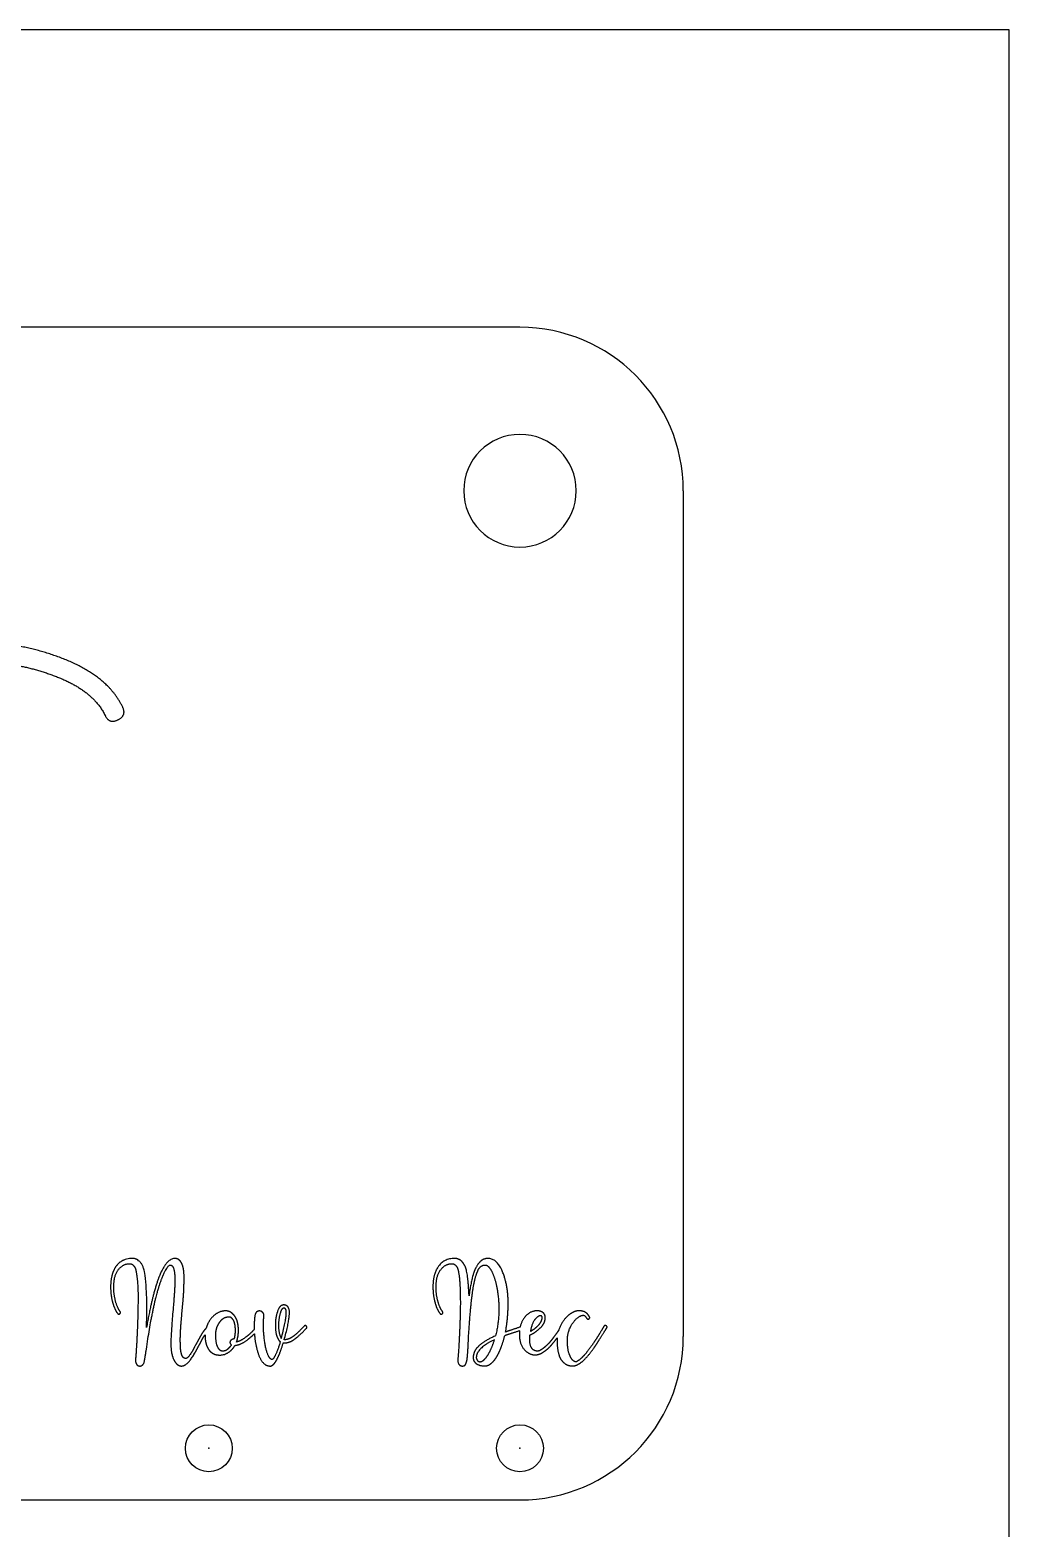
# Model space of a CAD drawing. Header units: millimetres. Extents: x 0 to 490, y 0 to 300.
# Drawn here: x 385.6 to 490, y 140.3 to 300 of the extents above; entities that cross this region are included whole.
import ezdxf

# ---------------------------------------------------------------- set-up
doc = ezdxf.new("R2010")
doc.units = ezdxf.units.MM
for name, color, linetype, true_color in [('CUT', 1, 'Continuous', 0xff0000), ('Default', 18, 'Continuous', 0x000000), ('ENGRAVE', 172, 'Continuous', 0x0000bf)]:
    doc.layers.add(name, color=color, linetype=linetype, true_color=true_color)

msp = doc.modelspace()

# ---------------------------------------------------------------- linework, layer by layer
at = {"layer": 'CUT'}
for p, q in [((437.83, 268.3), (72.68, 268.3)), ((455.26, 160.72), (455.26, 250.88)), ((72.68, 143.3), (437.83, 143.3))]:
    msp.add_line(p, q, dxfattribs=at)
at = {"layer": 'CUT', "extrusion": (0, 0, -1)}
msp.add_circle((-437.83, 250.88), 6, dxfattribs=at)
at = {"layer": 'CUT'}
for centre in [(404.64, 148.8), (437.83, 148.8)]:
    msp.add_circle(centre, 2.5, dxfattribs=at)
for centre, start, end in [((437.83, 250.88), 0, 90), ((437.83, 160.72), 270, 0)]:
    msp.add_arc(centre, 17.42, start, end, dxfattribs=at)
for p in [(404.64, 148.8), (437.83, 148.8)]:
    msp.add_point(p, dxfattribs=at)
at = {"layer": 'Default'}
msp.add_lwpolyline([(0, 0), (490, 0), (490, 300), (0, 300)], close=True, dxfattribs=at)
at = {"layer": 'ENGRAVE'}
for points in [[(399.61, 167.69), (399.6, 167.68), (399.59, 167.66), (399.58, 167.65)], [(407.65, 162.43), (407.65, 162.44), (407.63, 162.47)]]:
    msp.add_lwpolyline(points, dxfattribs=at)
for points, knots in [([(395.46, 227.79), (393.92, 231.03), (389.35, 232.87), (384.78, 234.71), (379.91, 234.71), (375.72, 234.71), (371.36, 233.98), (367.01, 233.25), (364.49, 232.57), (361.96, 231.89), (357.52, 230.52), (347.18, 227.27), (341.2, 226.76)], [205.588973, 205.588973, 205.588973, 206.588973, 206.588973, 207.588973, 207.588973, 208.588973, 208.588973, 209.588973, 209.588973, 210.588973, 210.588973, 211.588973, 211.588973, 211.588973]), ([(340.77, 224.71), (347.27, 225.22), (358.12, 228.55), (362.39, 229.92), (364.91, 230.61), (367.43, 231.29), (371.66, 231.97), (375.89, 232.66), (379.91, 232.66), (384.18, 232.66), (388.24, 231.12), (392.3, 229.58), (393.58, 226.93)], [197.588973, 197.588973, 197.588973, 198.588973, 198.588973, 199.588973, 199.588973, 200.588973, 200.588973, 201.588973, 201.588973, 202.588973, 202.588973, 203.588973, 203.588973, 203.588973]), ([(393.58, 226.93), (394.01, 225.99), (394.95, 226.46), (395.89, 226.93), (395.46, 227.79)], [203.588973, 203.588973, 203.588973, 204.588973, 204.588973, 205.588973, 205.588973, 205.588973]), ([(398, 161.67), (398.12, 165.93), (397.75, 167.73), (397.62, 168.34), (397.28, 168.69), (396.95, 169.04), (396.5, 169.04), (395.13, 169.04), (394.52, 167.82), (394.19, 167.12), (394.17, 166.17), (394.15, 165.21), (394.36, 164.41), (394.58, 163.6), (394.92, 163.17), (395.02, 163.04), (395.15, 163.15), (395.28, 163.25), (395.18, 163.38), (394.78, 163.9), (394.59, 164.95), (394.4, 166.01), (394.61, 167.03)], [4.701571, 4.701571, 4.701571, 5.701571, 5.701571, 6.701571, 6.701571, 7.701571, 7.701571, 8.701571, 8.701571, 9.701571, 9.701571, 10.701571, 10.701571, 11.701571, 11.701571, 12.701571, 12.701571, 13.701571, 13.701571, 14.701571, 14.701571, 15.701571, 15.701571, 15.701571]), ([(394.61, 167.05), (394.81, 167.72), (395.23, 168.1), (395.66, 168.48), (396.21, 168.48), (396.36, 168.48), (396.5, 168.38), (396.64, 168.28), (396.74, 168.1), (396.84, 167.92), (396.88, 167.66)], [16.701571, 16.701571, 16.701571, 17.701571, 17.701571, 18.701571, 18.701571, 19.701571, 19.701571, 20.701571, 20.701571, 21.701571, 21.701571, 21.701571]), ([(401.56, 168.8), (401.35, 169.04), (401.02, 169.04), (400.27, 169.04), (399.61, 167.69)], [-2.298429, -2.298429, -2.298429, -1.298429, -1.298429, -0.298429, -0.298429, -0.298429]), ([(399.89, 167.51), (400.32, 168.34), (400.53, 168.34), (400.65, 168.34), (400.73, 168.25)], [33.701571, 33.701571, 33.701571, 34.701571, 34.701571, 35.701571, 35.701571, 35.701571]), ([(401.92, 158.49), (401.79, 158.62), (401.72, 158.88), (401.64, 159.15), (401.62, 159.58), (401.6, 160), (401.6, 160.37), (401.6, 160.75), (401.63, 161.37), (401.67, 161.99), (401.7, 162.36), (401.74, 162.73), (401.79, 163.42), (401.91, 164.61), (401.95, 165.23), (401.99, 165.84), (402, 166.7), (402.02, 167.55), (401.91, 168.05), (401.79, 168.55), (401.56, 168.8)], [-12.298429, -12.298429, -12.298429, -11.298429, -11.298429, -10.298429, -10.298429, -9.298429, -9.298429, -8.298429, -8.298429, -7.298429, -7.298429, -6.298429, -6.298429, -5.298429, -5.298429, -4.298429, -4.298429, -3.298429, -3.298429, -2.298429, -2.298429, -2.298429]), ([(432.4, 165.05), (432.33, 166.77), (432.13, 167.73), (432.05, 168.13), (431.86, 168.42), (431.68, 168.72), (431.43, 168.88), (431.18, 169.04), (430.88, 169.04), (429.51, 169.04), (428.91, 167.82), (428.57, 167.12), (428.55, 166.16), (428.53, 165.2), (428.75, 164.4), (428.96, 163.6), (429.3, 163.17)], [43.972626, 43.972626, 43.972626, 44.972626, 44.972626, 45.972626, 45.972626, 46.972626, 46.972626, 47.972626, 47.972626, 48.972626, 48.972626, 49.972626, 49.972626, 50.972626, 50.972626, 51.972626, 51.972626, 51.972626]), ([(428.99, 167.03), (429.19, 167.72), (429.62, 168.1), (430.04, 168.48), (430.59, 168.48), (430.74, 168.48), (430.88, 168.38), (431.02, 168.28), (431.12, 168.09), (431.22, 167.9), (431.26, 167.66)], [55.972626, 55.972626, 55.972626, 56.972626, 56.972626, 57.972626, 57.972626, 58.972626, 58.972626, 59.972626, 59.972626, 60.972626, 60.972626, 60.972626]), ([(432.34, 160.58), (432.52, 163.5), (432.74, 165.21), (432.96, 166.92), (433.38, 167.82)], [73.972626, 73.972626, 73.972626, 74.972626, 74.972626, 75.972626, 75.972626, 75.972626]), ([(433.1, 168.01), (433.1, 168), (433.1, 167.99), (433.1, 167.99), (433.08, 167.97)], [40.972626, 40.972626, 40.972626, 41.972626, 41.972626, 42.972626, 42.972626, 42.972626]), ([(436.29, 161.19), (436.57, 162.64), (436.57, 164.26), (436.57, 165.86), (436.12, 167.23), (435.52, 169.04), (434.41, 169.04), (433.6, 169.04), (433.11, 168.01)], [35.972626, 35.972626, 35.972626, 36.972626, 36.972626, 37.972626, 37.972626, 38.972626, 38.972626, 39.972626, 39.972626, 39.972626]), ([(433.39, 167.85), (433.66, 168.34), (434.1, 168.34), (434.48, 168.34), (434.82, 167.66), (435.16, 166.99), (435.37, 165.89), (435.58, 164.79), (435.58, 163.6), (435.58, 162.16), (435.23, 160.79)], [76.972626, 76.972626, 76.972626, 77.972626, 77.972626, 78.972626, 78.972626, 79.972626, 79.972626, 80.972626, 80.972626, 81.972626, 81.972626, 81.972626]), ([(396.88, 167.66), (397.12, 166.5), (397.09, 164.31), (397.06, 162.12), (396.97, 160.49), (396.88, 158.87), (396.84, 158.48)], [21.701571, 21.701571, 21.701571, 22.701571, 22.701571, 23.701571, 23.701571, 24.701571, 24.701571, 24.701571]), ([(397.77, 158.13), (397.82, 158.29), (397.93, 159.07), (398.49, 162.86), (399.02, 164.95), (399.44, 166.56), (399.88, 167.5)], [29.701571, 29.701571, 29.701571, 30.701571, 30.701571, 31.701571, 31.701571, 32.701571, 32.701571, 32.701571]), ([(399.58, 167.65), (399.12, 166.68), (398.7, 165.03), (398.33, 163.62), (398, 161.67)], [2.701571, 2.701571, 2.701571, 3.701571, 3.701571, 4.701571, 4.701571, 4.701571]), ([(401.01, 166.19), (401, 165.73), (400.86, 164.04), (400.59, 160.87), (400.59, 159.96), (400.59, 158.84), (400.93, 158.2), (401.26, 157.57), (401.71, 157.57), (402.37, 157.57), (403.12, 158.91)], [36.701571, 36.701571, 36.701571, 37.701571, 37.701571, 38.701571, 38.701571, 39.701571, 39.701571, 40.701571, 40.701571, 41.701571, 41.701571, 41.701571]), ([(429.57, 163.38), (429.16, 163.9), (428.97, 164.95), (428.78, 166.01), (428.99, 167.03)], [53.972626, 53.972626, 53.972626, 54.972626, 54.972626, 55.972626, 55.972626, 55.972626]), ([(431.26, 167.66), (431.43, 166.84), (431.46, 165.3), (431.49, 163.76), (431.43, 162.28), (431.37, 160.8), (431.31, 159.75), (431.25, 158.7), (431.22, 158.48), (431.15, 157.93), (431.35, 157.71), (431.47, 157.57), (431.68, 157.57), (431.84, 157.57), (431.93, 157.63), (432.02, 157.69), (432.07, 157.85), (432.13, 158), (432.16, 158.11), (432.19, 158.21), (432.21, 158.42)], [60.972626, 60.972626, 60.972626, 61.972626, 61.972626, 62.972626, 62.972626, 63.972626, 63.972626, 64.972626, 64.972626, 65.972626, 65.972626, 66.972626, 66.972626, 67.972626, 67.972626, 68.972626, 68.972626, 69.972626, 69.972626, 70.972626, 70.972626, 70.972626]), ([(407.63, 162.47), (407.51, 162.79), (407.31, 163.01), (407.12, 163.24), (406.9, 163.34), (406.68, 163.45), (406.44, 163.45), (405.79, 163.45), (405.26, 163.01), (404.73, 162.57), (404.49, 161.98), (404.41, 161.8), (404.36, 161.62)], [98.463433, 98.463433, 98.463433, 99.463433, 99.463433, 100.463433, 100.463433, 101.463433, 101.463433, 102.463433, 102.463433, 103.463433, 103.463433, 103.774353, 103.774353, 103.774353]), ([(410.51, 162.8), (410.55, 163.06), (410.44, 163.22), (410.32, 163.39), (410.15, 163.43), (409.97, 163.46), (409.82, 163.39), (409.66, 163.31), (409.61, 163.14), (409.51, 162.83), (409.49, 162.17), (409.48, 161.84), (409.49, 161.48)], [86.260348, 86.260348, 86.260348, 87.260348, 87.260348, 88.260348, 88.260348, 89.260348, 89.260348, 90.260348, 90.260348, 91.260348, 91.260348, 91.766841, 91.766841, 91.766841]), ([(411.95, 163.32), (411.71, 162.64), (411.74, 161.71), (411.78, 160.77), (412.1, 160.34)], [77.260348, 77.260348, 77.260348, 78.260348, 78.260348, 79.260348, 79.260348, 79.260348]), ([(412.68, 160.37), (413.24, 162.34), (413.24, 163.28), (413.24, 163.72), (413.03, 163.93), (412.87, 164.08), (412.63, 164.08), (412.17, 164.08), (411.95, 163.32)], [73.260348, 73.260348, 73.260348, 74.260348, 74.260348, 75.260348, 75.260348, 76.260348, 76.260348, 77.260348, 77.260348, 77.260348]), ([(412.37, 160.52), (412.9, 162.43), (412.9, 163.28), (412.9, 163.58), (412.79, 163.69), (412.73, 163.74), (412.63, 163.74), (412.41, 163.74), (412.26, 163.22), (412.05, 162.52), (412.08, 161.71), (412.12, 160.89), (412.37, 160.54)], [7, 7, 7, 8, 8, 9, 9, 10, 10, 11, 11, 12, 12, 13, 13, 13]), ([(429.3, 163.17), (429.4, 163.03), (429.53, 163.13), (429.67, 163.24), (429.57, 163.38)], [51.972626, 51.972626, 51.972626, 52.972626, 52.972626, 53.972626, 53.972626, 53.972626]), ([(440.53, 162.73), (440.53, 163.1), (440.25, 163.29), (440.02, 163.46), (439.66, 163.46), (438.91, 163.46), (438.34, 162.78), (437.99, 162.35), (437.85, 161.72)], [31.541263, 31.541263, 31.541263, 32.541263, 32.541263, 33.541263, 33.541263, 34.541263, 34.541263, 35.164517, 35.164517, 35.164517]), ([(440.2, 162.72), (440.2, 162.89), (440.07, 162.93), (439.95, 162.97), (439.74, 162.83)], [8, 8, 8, 9, 9, 10, 10, 10]), ([(444.93, 163.21), (444.64, 163.46), (444.1, 163.46), (443.74, 163.46), (443.33, 163.21), (442.91, 162.96), (442.58, 162.54), (442.15, 162), (441.96, 161.38)], [17.723736, 17.723736, 17.723736, 18.723736, 18.723736, 19.723736, 19.723736, 20.723736, 20.723736, 21.264513, 21.264513, 21.264513]), ([(443.82, 158.01), (443.46, 158.03), (443.19, 158.6), (442.91, 159.16), (442.89, 160.2), (442.87, 161.24), (443.38, 162.02), (443.88, 162.8), (444.43, 162.96), (444.62, 163.01), (444.73, 162.94)], [4.723736, 4.723736, 4.723736, 5.723736, 5.723736, 6.723736, 6.723736, 7.723736, 7.723736, 8.723736, 8.723736, 9.723736, 9.723736, 9.723736]), ([(404.36, 161.62), (404.29, 161.54), (404.22, 161.45), (404.03, 161.24), (403.85, 160.93), (403.67, 160.62), (403.56, 160.42), (403.45, 160.21), (403.25, 159.84)], [-18.68908, -18.68908, -18.68908, -18.298429, -18.298429, -17.298429, -17.298429, -16.298429, -16.298429, -15.298429, -15.298429, -15.298429]), ([(407.33, 162.33), (407.12, 162.79), (406.78, 162.79), (406.43, 162.79), (406.11, 162.57), (405.79, 162.34), (405.57, 161.89), (405.35, 161.43), (405.35, 160.87), (405.35, 160.09), (405.55, 159.64), (405.76, 159.19), (406.12, 159.19), (406.39, 159.19), (406.64, 159.37)], [19, 19, 19, 20, 20, 21, 21, 22, 22, 23, 23, 24, 24, 25, 25, 26, 26, 26]), ([(407.37, 160.49), (407.48, 160.9), (407.48, 161.36), (407.48, 161.92), (407.33, 162.33)], [17, 17, 17, 18, 18, 19, 19, 19]), ([(407.59, 160.13), (407.8, 160.68), (407.8, 161.36), (407.8, 161.96), (407.65, 162.43)], [93.463433, 93.463433, 93.463433, 94.463433, 94.463433, 95.463433, 95.463433, 95.463433]), ([(409.49, 161.48), (409.18, 161.12), (408.75, 160.77), (408.12, 160.26), (407.59, 160.13)], [91.766841, 91.766841, 91.766841, 92.463433, 92.463433, 93.463433, 93.463433, 93.463433]), ([(411.18, 158.39), (410.77, 158.84), (410.58, 160.35), (410.38, 161.87), (410.51, 162.8)], [84.260348, 84.260348, 84.260348, 85.260348, 85.260348, 86.260348, 86.260348, 86.260348]), ([(412.66, 160.03), (413.24, 160.03), (413.77, 160.42), (414.3, 160.8), (415.06, 161.59)], [67.260348, 67.260348, 67.260348, 68.260348, 68.260348, 69.260348, 69.260348, 69.260348]), ([(414.8, 161.82), (414.1, 161.07), (413.63, 160.72), (413.15, 160.37), (412.68, 160.37)], [71.260348, 71.260348, 71.260348, 72.260348, 72.260348, 73.260348, 73.260348, 73.260348]), ([(415.06, 161.59), (415.17, 161.71), (415.05, 161.83), (414.93, 161.95), (414.8, 161.82)], [69.260348, 69.260348, 69.260348, 70.260348, 70.260348, 71.260348, 71.260348, 71.260348]), ([(437.8, 161.35), (437.77, 161.13), (437.77, 160.89), (437.77, 159.88), (438.3, 159.32), (438.82, 158.76), (439.43, 158.76), (439.68, 158.76), (439.95, 158.86)], [93.737539, 93.737539, 93.737539, 93.940192, 93.940192, 94.940192, 94.940192, 95.940192, 95.940192, 96.940192, 96.940192, 96.940192]), ([(438.88, 160.86), (439.5, 161.15), (440.01, 161.65), (440.52, 162.15), (440.53, 162.72)], [28.541263, 28.541263, 28.541263, 29.541263, 29.541263, 30.541263, 30.541263, 30.541263]), ([(438.94, 161.26), (439.44, 161.54), (439.81, 161.94), (440.18, 162.33), (440.2, 162.72)], [6, 6, 6, 7, 7, 8, 8, 8]), ([(441.96, 161.38), (441.91, 161.31), (441.87, 161.25), (441.72, 161.04), (441.44, 160.65), (441.15, 160.27), (440.93, 160.02), (440.7, 159.78), (440.41, 159.53), (440.11, 159.29), (439.86, 159.18)], [21.264513, 21.264513, 21.264513, 21.541263, 21.541263, 22.541263, 22.541263, 23.541263, 23.541263, 24.541263, 24.541263, 25.541263, 25.541263, 25.541263]), ([(446.79, 161.81), (446.72, 161.7), (446.5, 161.32), (446.15, 160.75), (445.92, 160.39), (445.69, 160.03), (445.28, 159.47), (444.88, 158.91), (444.51, 158.54), (444.15, 158.17), (443.82, 158.01)], [-0.276264, -0.276264, -0.276264, 0.723736, 0.723736, 1.723736, 1.723736, 2.723736, 2.723736, 3.723736, 3.723736, 4.723736, 4.723736, 4.723736]), ([(444.96, 162.65), (445.06, 162.51), (445.19, 162.6), (445.32, 162.69), (445.24, 162.83)], [12.723736, 12.723736, 12.723736, 13.723736, 13.723736, 14.723736, 14.723736, 14.723736]), ([(447.09, 161.63), (447.17, 161.77), (447.03, 161.86), (446.89, 161.95), (446.79, 161.81)], [-2.276264, -2.276264, -2.276264, -1.276264, -1.276264, -0.276264, -0.276264, -0.276264]), ([(403.25, 159.84), (402.98, 159.35), (402.86, 159.12), (402.42, 158.38), (402.17, 158.38), (402.02, 158.38), (401.92, 158.49)], [-15.298429, -15.298429, -15.298429, -14.298429, -14.298429, -13.298429, -13.298429, -12.298429, -12.298429, -12.298429]), ([(403.14, 158.93), (403.26, 159.15), (403.54, 159.68), (403.8, 160.16), (403.94, 160.42), (404.06, 160.64), (404.25, 160.91)], [42.701571, 42.701571, 42.701571, 43.701571, 43.701571, 44.701571, 44.701571, 45.511129, 45.511129, 45.511129]), ([(404.25, 160.91), (404.24, 160.87), (404.24, 160.83), (404.24, 160.49), (404.29, 160.2), (404.34, 159.91), (404.43, 159.7), (404.51, 159.5), (404.62, 159.34), (404.72, 159.18), (404.85, 159.07), (404.99, 158.97), (405.11, 158.9), (405.24, 158.83), (405.38, 158.79), (405.52, 158.76), (405.62, 158.75), (405.72, 158.74), (405.83, 158.74), (406.46, 158.74), (406.98, 159.21), (407.24, 159.44), (407.42, 159.77)], [45.511129, 45.511129, 45.511129, 45.582196, 45.582196, 46.582196, 46.582196, 47.582196, 47.582196, 48.582196, 48.582196, 49.582196, 49.582196, 50.582196, 50.582196, 51.582196, 51.582196, 52.582196, 52.582196, 53.582196, 53.582196, 54.582196, 54.582196, 55.582196, 55.582196, 55.582196]), ([(406.81, 159.51), (406.81, 159.52), (406.82, 159.53), (406.96, 159.67), (407.07, 159.82)], [28, 28, 28, 29, 29, 30, 30, 30]), ([(407.07, 159.82), (406.95, 159.91), (406.93, 160.06), (406.92, 160.21), (407.03, 160.34), (407.14, 160.47), (407.31, 160.49)], [30, 30, 30, 31, 31, 32, 32, 33, 33, 33]), ([(407.42, 159.77), (408.07, 159.82), (408.83, 160.42), (409.22, 160.73), (409.51, 161.02)], [55.582196, 55.582196, 55.582196, 56.582196, 56.582196, 57.08493, 57.08493, 57.08493]), ([(409.51, 161.02), (409.52, 160.89), (409.53, 160.76), (409.59, 160), (409.8, 159.25), (410, 158.49), (410.31, 158.07), (410.67, 157.57), (411.16, 157.57), (411.23, 157.57), (411.3, 157.58), (411.36, 157.59), (411.51, 157.73), (411.67, 157.86), (411.81, 158.1), (411.95, 158.34), (412.16, 158.83), (412.37, 159.33), (412.58, 160.03)], [57.08493, 57.08493, 57.08493, 57.260348, 57.260348, 58.260348, 58.260348, 59.260348, 59.260348, 60.260348, 60.260348, 61.260348, 61.260348, 62.260348, 62.260348, 63.260348, 63.260348, 64.260348, 64.260348, 65.260348, 65.260348, 65.260348]), ([(412.26, 160.13), (412.03, 159.37), (411.79, 158.84), (411.53, 158.27), (411.37, 158.27), (411.28, 158.27), (411.18, 158.39)], [81.260348, 81.260348, 81.260348, 82.260348, 82.260348, 83.260348, 83.260348, 84.260348, 84.260348, 84.260348]), ([(435.23, 160.79), (434.09, 160.3), (433.47, 159.74), (432.86, 159.18), (432.84, 158.49)], [81.972626, 81.972626, 81.972626, 82.972626, 82.972626, 83.972626, 83.972626, 83.972626]), ([(433.84, 158.11), (434.17, 158.32), (434.51, 158.92), (434.85, 159.51), (435.11, 160.37)], [4, 4, 4, 5, 5, 6, 6, 6]), ([(434.08, 157.58), (434.33, 157.58), (434.56, 157.71), (434.79, 157.85), (435.02, 158.1), (435.24, 158.35), (435.44, 158.72), (435.65, 159.09), (435.83, 159.57), (436.04, 160.14), (436.21, 160.82)], [87.972626, 87.972626, 87.972626, 88.972626, 88.972626, 89.972626, 89.972626, 90.972626, 90.972626, 91.972626, 91.972626, 92.972626, 92.972626, 92.972626]), ([(439.86, 159.18), (439.5, 159.11), (439.23, 159.32), (438.87, 159.6), (438.87, 160.38), (438.87, 160.63), (438.88, 160.86)], [25.541263, 25.541263, 25.541263, 26.541263, 26.541263, 27.541263, 27.541263, 28.541263, 28.541263, 28.541263]), ([(440, 158.88), (440.35, 159.04), (440.71, 159.34), (441.07, 159.64), (441.43, 160.1), (441.65, 160.38), (441.81, 160.59)], [97.940192, 97.940192, 97.940192, 98.940192, 98.940192, 99.940192, 99.940192, 100.532992, 100.532992, 100.532992]), ([(441.81, 160.59), (441.79, 160.42), (441.79, 160.26), (441.79, 159.47), (441.94, 158.91), (442.09, 158.35), (442.35, 158.08), (442.61, 157.8), (442.87, 157.69), (443.14, 157.58), (443.45, 157.58), (443.66, 157.58), (443.89, 157.68)], [-13.4072, -13.4072, -13.4072, -13.276264, -13.276264, -12.276264, -12.276264, -11.276264, -11.276264, -10.276264, -10.276264, -9.276264, -9.276264, -8.276264, -8.276264, -8.276264]), ([(443.89, 157.68), (443.92, 157.69), (443.95, 157.71), (444.3, 157.87), (444.69, 158.25), (445.09, 158.63), (445.51, 159.21), (445.93, 159.79), (446.16, 160.16), (446.4, 160.54), (446.78, 161.15)], [-8.276264, -8.276264, -8.276264, -7.276264, -7.276264, -6.276264, -6.276264, -5.276264, -5.276264, -4.276264, -4.276264, -3.276264, -3.276264, -3.276264]), ([(397.77, 158.08), (397.77, 158.1), (397.77, 158.11), (397.77, 158.12), (397.77, 158.13)], [27.701571, 27.701571, 27.701571, 28.701571, 28.701571, 29.701571, 29.701571, 29.701571]), ([(433.31, 158.15), (433.35, 158.1), (433.4, 158.07), (433.6, 157.97), (433.84, 158.11)], [8, 8, 8, 9, 9, 10, 10, 10]), ([(396.96, 157.72), (397.09, 157.57), (397.3, 157.57), (397.65, 157.57), (397.77, 158.08)], [25.701571, 25.701571, 25.701571, 26.701571, 26.701571, 27.701571, 27.701571, 27.701571]), ([(433.07, 157.92), (433.14, 157.83), (433.24, 157.78), (433.57, 157.58), (434.06, 157.58)], [84.972626, 84.972626, 84.972626, 85.972626, 85.972626, 86.972626, 86.972626, 86.972626])]:
    msp.add_open_spline(points, degree=2, knots=knots, dxfattribs=at)
for points in [[(400.73, 168.25), (401.09, 167.87), (401.01, 166.19)], [(433.08, 167.97), (432.65, 167.03), (432.4, 165.05)], [(433.11, 168.01), (433.1, 168.01), (433.1, 168.01)], [(433.38, 167.82), (433.38, 167.83), (433.39, 167.85)], [(394.61, 167.03), (394.61, 167.04), (394.61, 167.05)], [(399.88, 167.5), (399.88, 167.5), (399.89, 167.51)], [(444.73, 162.94), (444.79, 162.89), (444.83, 162.83)], [(445.1, 163.03), (445.03, 163.14), (444.93, 163.21)], [(445.18, 162.9), (445.14, 162.99), (445.1, 163.03)], [(445.24, 162.83), (445.2, 162.89), (445.18, 162.9)], [(436.21, 160.82), (436.84, 161.05), (437.8, 161.35)], [(437.85, 161.72), (436.91, 161.42), (436.29, 161.19)], [(439.74, 162.83), (439.15, 162.43), (438.94, 161.26)], [(440.53, 162.72), (440.53, 162.73), (440.53, 162.73)], [(444.83, 162.83), (444.86, 162.79), (444.9, 162.72)], [(444.9, 162.72), (444.93, 162.69), (444.96, 162.65)], [(446.78, 161.15), (447, 161.5), (447.09, 161.63)], [(407.31, 160.49), (407.34, 160.51), (407.37, 160.49)], [(412.1, 160.34), (412.17, 160.23), (412.27, 160.16)], [(412.27, 160.16), (412.26, 160.14), (412.26, 160.13)], [(412.37, 160.54), (412.37, 160.53), (412.37, 160.52)], [(412.58, 160.03), (412.61, 160.03), (412.63, 160.03)], [(412.63, 160.03), (412.65, 160.03), (412.66, 160.03)], [(432.21, 158.46), (432.27, 158.83), (432.34, 160.56)], [(432.34, 160.56), (432.34, 160.57), (432.34, 160.58)], [(435.11, 160.37), (433.21, 159.49), (433.17, 158.48)], [(396.84, 158.48), (396.77, 157.93), (396.96, 157.72)], [(403.12, 158.91), (403.13, 158.92), (403.14, 158.93)], [(406.64, 159.37), (406.72, 159.43), (406.79, 159.5)], [(406.79, 159.5), (406.81, 159.5), (406.81, 159.51)], [(432.21, 158.42), (432.21, 158.44), (432.21, 158.46)], [(432.84, 158.49), (432.83, 158.15), (433.07, 157.92)], [(433.17, 158.48), (433.17, 158.29), (433.31, 158.15)], [(439.95, 158.86), (439.97, 158.87), (440, 158.88)], [(434.06, 157.58), (434.07, 157.58), (434.08, 157.58)]]:
    msp.add_open_spline(points, degree=2, dxfattribs=at)

doc.saveas('drawing.dxf')
